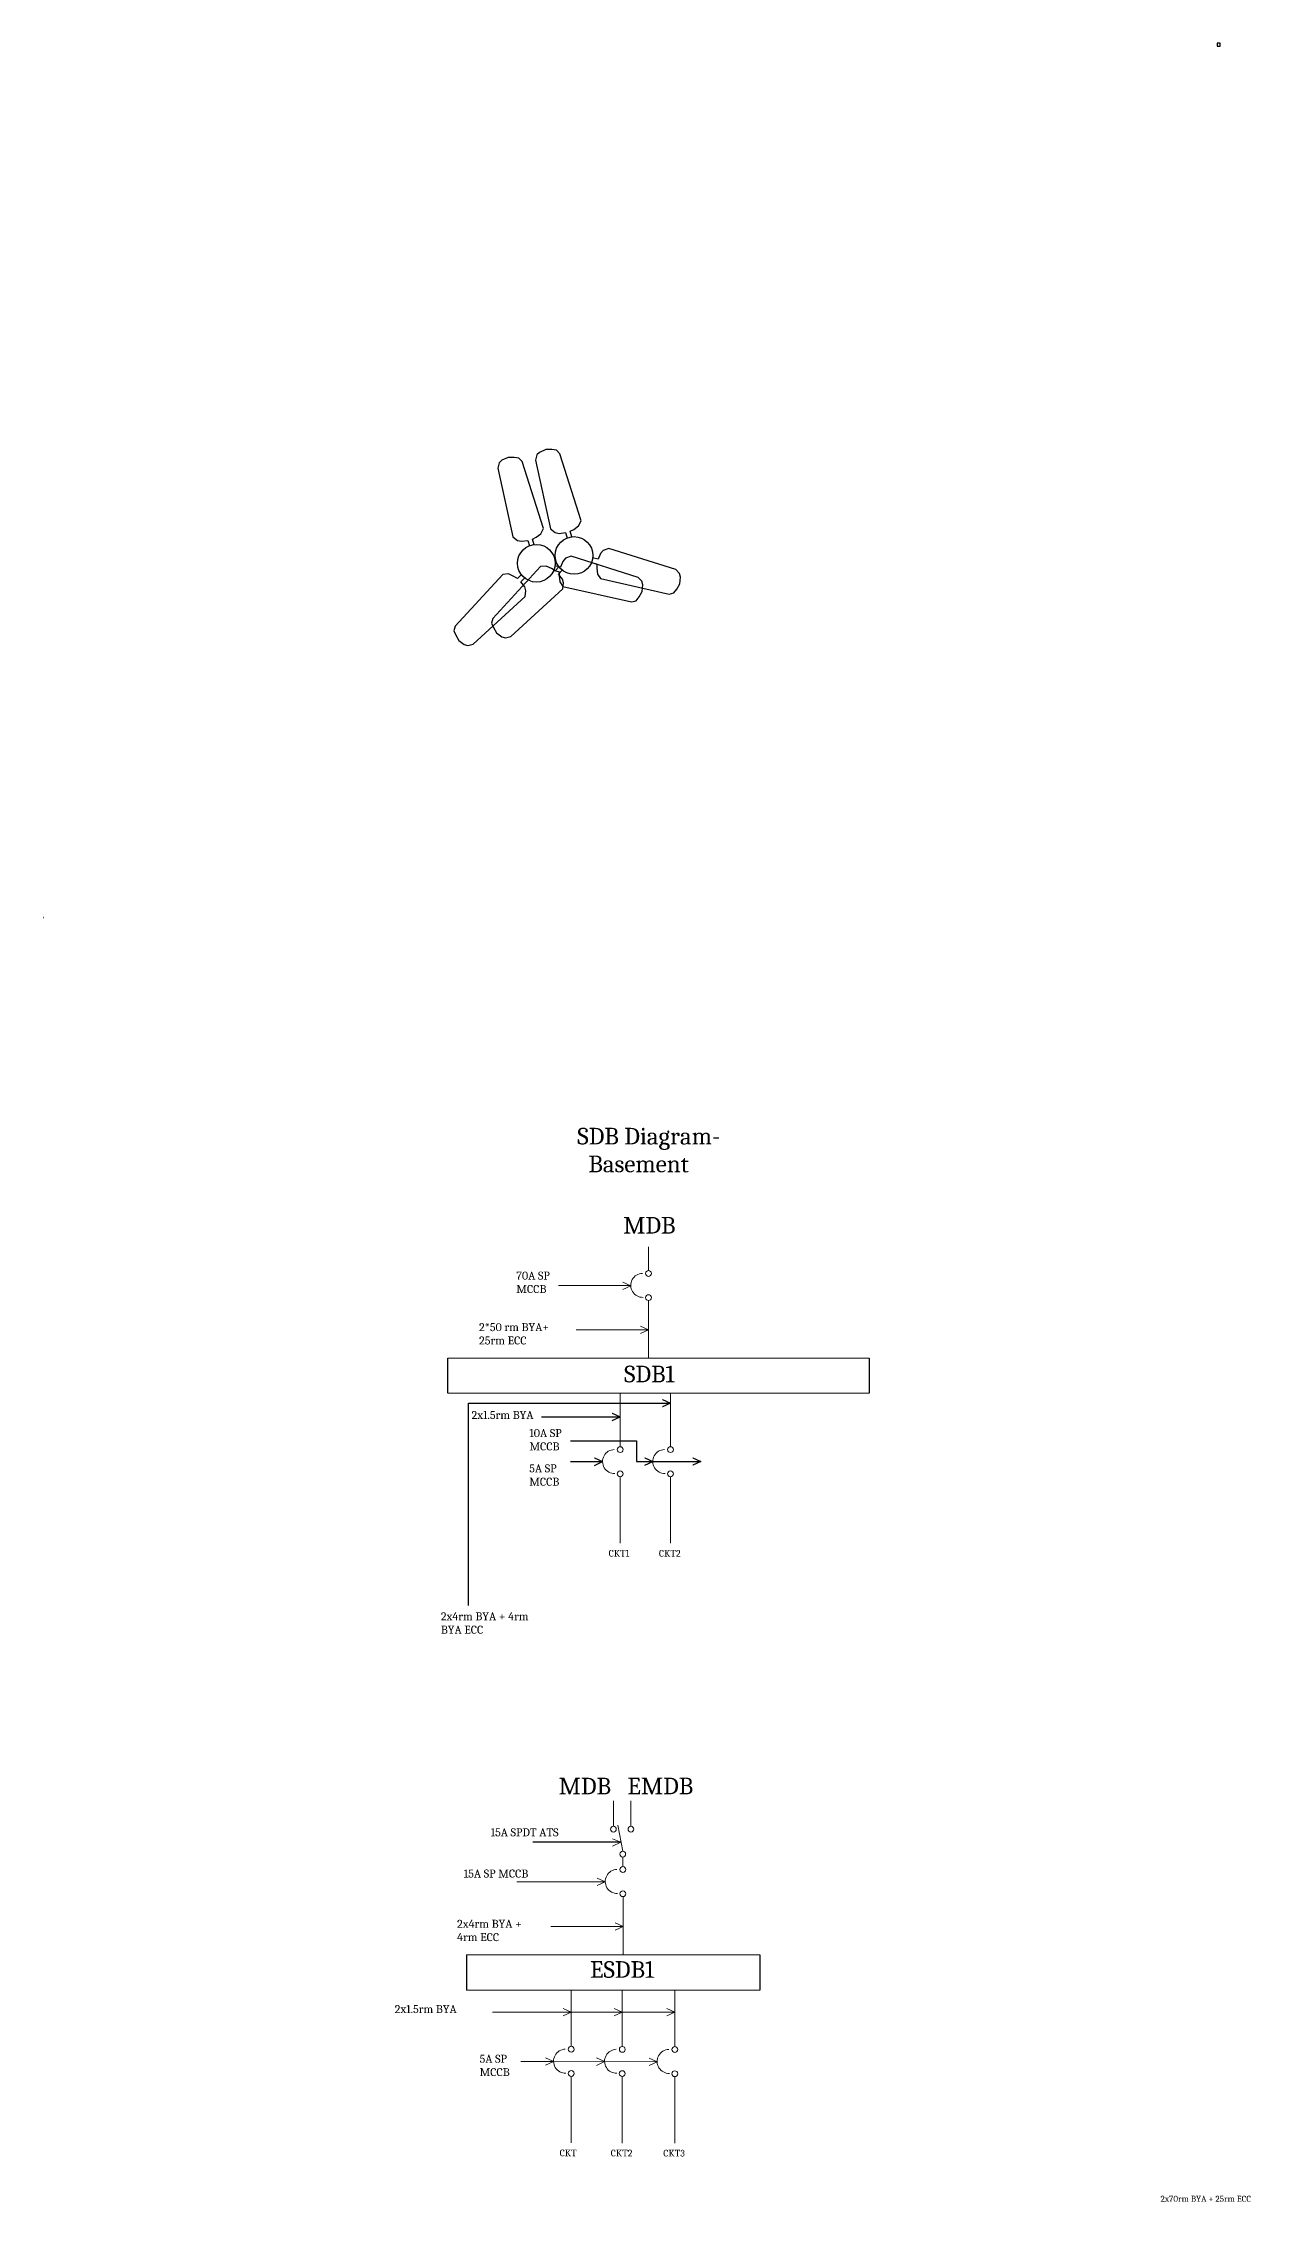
# Model space of a CAD drawing. Header units: inches. Extents: x -9560 to 22259, y -8480 to 5816.
# Drawn here: x 7640 to 14882, y -7133 to 5816 of the extents above; entities that cross this region are included whole.
import ezdxf

# ---------------------------------------------------------------- set-up
doc = ezdxf.new("R2010")
doc.units = ezdxf.units.IN
doc.header["$LTSCALE"] = 2
doc.linetypes.add('CENTERX2', pattern=[101.6, 63.5, -12.7, 12.7, -12.7])
doc.linetypes.add('DASHEDX2', pattern=[1.5, 1, -0.5])
doc.layers.add('001_Dark_1 50', color=7, linetype='Continuous', lineweight=0, true_color=0x5c5c5c)
doc.layers.add('003_Light_1 50', color=7, linetype='Continuous', true_color=0xc2c2c2)
doc.layers.add('Aesthetic', color=4, linetype='Continuous')
doc.layers.add('Text', color=1, linetype='Continuous')
for name, color, linetype, lineweight in [('SBD', 2, 'Continuous', 0), ('switchboard', 2, 'Continuous', 0), ('switchboard_text', 2, 'Continuous', 0)]:
    doc.layers.add(name, color=color, linetype=linetype, lineweight=lineweight)
doc.styles.get("Standard").update_dxf_attribs({"font": 'Cambria Math.ttf', "height": 10})

# ---------------------------------------------------------------- blocks, each defined once
blk = doc.blocks.new('6')
at = {"color": 18, "true_color": 0x000000}
for p, q in [((3268, -2243), (3260, -2275)), ((3260, -2275), (3351, -2687)), ((3285, -2228), (3268, -2243)), ((3322, -2211), (3285, -2228)), ((3359, -2211), (3322, -2211)), ((3387, -2215), (3359, -2211)), ((3407, -2236), (3387, -2215)), ((3533, -2638), (3407, -2236)), ((3351, -2687), (3378, -2709)), ((3378, -2709), (3403, -2714)), ((3403, -2714), (3440, -2709)), ((3440, -2709), (3450, -2742)), ((3468, -2701), (3489, -2690)), ((3477, -2735), (3468, -2701)), ((3489, -2690), (3518, -2669)), ((3518, -2669), (3533, -2638)), ((3649, -2835), (3635, -2869)), ((3666, -2816), (3649, -2835)), ((3699, -2804), (3666, -2816)), ((4101, -2931), (3699, -2804)), ((3291, -2913), (3005, -3223)), ((3325, -2910), (3291, -2913)), ((3357, -2925), (3325, -2910)), ((3378, -2938), (3357, -2925)), ((3403, -2913), (3378, -2938)), ((3399, -2958), (3423, -2933)), ((3422, -2988), (3399, -2958)), ((3594, -2888), (3628, -2897)), ((3635, -2869), (3601, -2861)), ((3628, -2897), (3627, -2922)), ((3627, -2922), (3631, -2958)), ((3631, -2958), (3650, -2985)), ((4124, -2954), (4101, -2931)), ((4129, -2976), (4124, -2954)), ((4125, -3016), (4129, -2976)), ((3113, -3331), (3424, -3046)), ((3429, -3011), (3422, -2988)), ((3424, -3046), (3429, -3011)), ((3650, -2985), (4061, -3078)), ((4061, -3078), (4089, -3071)), ((4089, -3071), (4107, -3048)), ((4107, -3048), (4125, -3016)), ((3005, -3223), (2997, -3251)), ((2997, -3251), (3008, -3278)), ((3008, -3278), (3026, -3309)), ((3026, -3309), (3059, -3333)), ((3059, -3333), (3081, -3340)), ((3081, -3340), (3113, -3331))]:
    blk.add_line(p, q, dxfattribs=at)
blk.add_circle((3491, -2846), 113, dxfattribs=at)

msp = doc.modelspace()

# ---------------------------------------------------------------- linework, layer by layer
for p, q in [((14698.5, 5816.3), (14680.5, 5816.3)), ((14680.5, 5816.3), (14680.5, 5798.3)), ((14698.5, 5816.3), (14680.5, 5816.3)), ((14680.5, 5816.3), (14680.5, 5798.3)), ((14680.5, 5798.3), (14698.5, 5798.3)), ((14680.5, 5798.3), (14698.5, 5798.3)), ((14698.5, 5798.3), (14698.5, 5816.3)), ((14698.5, 5798.3), (14698.5, 5816.3))]:
    msp.add_line(p, q)
at = {"layer": '001_Dark_1 50'}
for p, q in [((7641, 570.9), (7641.4, 570.9)), ((7641.7, 570.9), (7641.7, 570.9))]:
    msp.add_line(p, q, dxfattribs=at)
for points in [[(7640.3, 571.4), (7640.3, 571.4), (7640.5, 571.4)], [(7640.6, 570.9), (7642.2, 570.9), (7642.2, 571.5), (7640.5, 571.5), (7640.5, 571.4)], [(7641.8, 570.9), (7642.1, 570.9), (7642.1, 571.5), (7640.6, 571.5), (7640.6, 571.1)], [(7640.6, 571.1), (7640.6, 570.9), (7641, 570.9)], [(7642.1, 571.5), (7642.1, 571.8), (7640.7, 571.8), (7640.7, 571.5)], [(7642.1, 570.9), (7642.1, 570.6), (7640.7, 570.6), (7640.7, 570.9)], [(7641.4, 570.9), (7641.7, 570.9)], [(7642.2, 571), (7642.5, 571), (7642.5, 571.4), (7642.2, 571.4)]]:
    msp.add_lwpolyline(points, dxfattribs=at)
at = {"layer": '003_Light_1 50', "linetype": 'DASHEDX2'}
for p, q in [((7640.6, 571.3), (7640.2, 571.3)), ((7640.2, 570.8), (7640.3, 570.8)), ((7640.4, 570.8), (7640.6, 570.8))]:
    msp.add_line(p, q, dxfattribs=at)
at = {"layer": '003_Light_1 50'}
for p, q in [((7640.3, 571.4), (7640.5, 571.4)), ((7640.3, 571.4), (7640.5, 571.4)), ((7640.3, 571.4), (7640.5, 571.4)), ((7640.4, 571.1), (7640.4, 571.1)), ((7640.4, 571.1), (7640.4, 571.1)), ((7640.6, 571.1), (7640.8, 571.1)), ((7640.7, 571.8), (7640.7, 571.5)), ((7640.7, 571.8), (7640.7, 571.5)), ((7640.7, 571.8), (7640.7, 571.5)), ((7640.7, 571.8), (7640.7, 571.5)), ((7640.7, 571.8), (7640.7, 571.5)), ((7640.8, 571.2), (7640.7, 571.2)), ((7640.7, 571.2), (7640.8, 571.2)), ((7640.7, 570.9), (7640.7, 570.6)), ((7640.7, 570.9), (7640.7, 570.6)), ((7640.7, 570.9), (7640.7, 570.6)), ((7640.7, 570.9), (7640.7, 570.6)), ((7640.7, 570.9), (7640.7, 570.6)), ((7640.8, 571.8), (7640.8, 571.5)), ((7640.8, 571.8), (7640.8, 571.5)), ((7640.8, 571.8), (7640.8, 571.5)), ((7640.8, 571.8), (7640.8, 571.5)), ((7640.8, 571.8), (7640.8, 571.5)), ((7640.8, 571.8), (7640.8, 571.5)), ((7640.8, 570.9), (7640.8, 570.6)), ((7640.8, 570.9), (7640.8, 570.6)), ((7640.8, 570.9), (7640.8, 570.6)), ((7640.8, 570.9), (7640.8, 570.6)), ((7640.8, 570.9), (7640.8, 570.6)), ((7640.8, 570.9), (7640.8, 570.6)), ((7640.9, 571.8), (7640.9, 571.5)), ((7640.9, 571.8), (7640.9, 571.5)), ((7640.9, 571.8), (7640.9, 571.5)), ((7640.9, 571.8), (7640.9, 571.5)), ((7640.9, 571.8), (7640.9, 571.5)), ((7640.9, 571.8), (7640.9, 571.5)), ((7640.9, 571.8), (7640.9, 571.5)), ((7640.9, 570.9), (7640.9, 570.6)), ((7640.9, 570.9), (7640.9, 570.6)), ((7640.9, 570.9), (7640.9, 570.6)), ((7640.9, 570.9), (7640.9, 570.6)), ((7640.9, 570.9), (7640.9, 570.6)), ((7640.9, 570.9), (7640.9, 570.6)), ((7640.9, 570.9), (7640.9, 570.6)), ((7641, 571.8), (7641, 571.5)), ((7641, 571.8), (7641, 571.5)), ((7641, 571.8), (7641, 571.5)), ((7641, 571.8), (7641, 571.5)), ((7641, 571.8), (7641, 571.5)), ((7641, 571.8), (7641, 571.5)), ((7641, 571.8), (7641, 571.5)), ((7641, 570.9), (7641, 570.6)), ((7641, 570.9), (7641, 570.6)), ((7641, 570.9), (7641, 570.6)), ((7641, 570.9), (7641, 570.6)), ((7641, 570.9), (7641, 570.6)), ((7641, 570.9), (7641, 570.6)), ((7641, 570.9), (7641, 570.6)), ((7641.1, 571.8), (7641.1, 571.5)), ((7641.1, 571.8), (7641.1, 571.5)), ((7641.1, 571.8), (7641.1, 571.5)), ((7641.1, 571.8), (7641.1, 571.5)), ((7641.1, 571.8), (7641.1, 571.5)), ((7641.1, 571.8), (7641.1, 571.5)), ((7641.1, 570.9), (7641.1, 570.6)), ((7641.1, 570.9), (7641.1, 570.6)), ((7641.1, 570.9), (7641.1, 570.6)), ((7641.1, 570.9), (7641.1, 570.6)), ((7641.1, 570.9), (7641.1, 570.6)), ((7641.1, 570.9), (7641.1, 570.6)), ((7641.2, 571.8), (7641.2, 571.5)), ((7641.2, 571.8), (7641.2, 571.5)), ((7641.2, 571.8), (7641.2, 571.5)), ((7641.2, 571.8), (7641.2, 571.5)), ((7641.2, 571.8), (7641.2, 571.5)), ((7641.2, 571.8), (7641.2, 571.5)), ((7641.2, 571.8), (7641.2, 571.5)), ((7641.2, 570.9), (7641.2, 570.6)), ((7641.2, 570.9), (7641.2, 570.6)), ((7641.2, 570.9), (7641.2, 570.6)), ((7641.2, 570.9), (7641.2, 570.6)), ((7641.2, 570.9), (7641.2, 570.6)), ((7641.2, 570.9), (7641.2, 570.6)), ((7641.2, 570.9), (7641.2, 570.6)), ((7641.3, 571.8), (7641.3, 571.5)), ((7641.3, 571.8), (7641.3, 571.5)), ((7641.3, 571.8), (7641.3, 571.5)), ((7641.3, 571.8), (7641.3, 571.5)), ((7641.3, 571.8), (7641.3, 571.5)), ((7641.3, 571.8), (7641.3, 571.5)), ((7641.3, 571.8), (7641.3, 571.5)), ((7641.3, 570.9), (7641.3, 570.6)), ((7641.3, 570.9), (7641.3, 570.6)), ((7641.3, 570.9), (7641.3, 570.6)), ((7641.3, 570.9), (7641.3, 570.6)), ((7641.3, 570.9), (7641.3, 570.6)), ((7641.3, 570.9), (7641.3, 570.6)), ((7641.3, 570.9), (7641.3, 570.6)), ((7641.4, 571.8), (7641.4, 571.5)), ((7641.4, 571.8), (7641.4, 571.5)), ((7641.4, 571.8), (7641.4, 571.5)), ((7641.4, 571.8), (7641.4, 571.5)), ((7641.4, 571.8), (7641.4, 571.5)), ((7641.4, 571.8), (7641.4, 571.5)), ((7641.4, 570.9), (7641.4, 570.6)), ((7641.4, 570.9), (7641.4, 570.6)), ((7641.4, 570.9), (7641.4, 570.6)), ((7641.4, 570.9), (7641.4, 570.6)), ((7641.4, 570.9), (7641.4, 570.6)), ((7641.4, 570.9), (7641.4, 570.6)), ((7641.5, 571.8), (7641.5, 571.5)), ((7641.5, 571.8), (7641.5, 571.5)), ((7641.5, 571.8), (7641.5, 571.5)), ((7641.5, 571.8), (7641.5, 571.5)), ((7641.5, 571.8), (7641.5, 571.5)), ((7641.5, 571.8), (7641.5, 571.5)), ((7641.5, 571.8), (7641.5, 571.5)), ((7641.5, 570.9), (7641.5, 570.6)), ((7641.5, 570.9), (7641.5, 570.6)), ((7641.5, 570.9), (7641.5, 570.6)), ((7641.5, 570.9), (7641.5, 570.6)), ((7641.5, 570.9), (7641.5, 570.6)), ((7641.5, 570.9), (7641.5, 570.6)), ((7641.5, 570.9), (7641.5, 570.6)), ((7641.6, 571.8), (7641.6, 571.5)), ((7641.6, 571.8), (7641.6, 571.5)), ((7641.6, 571.8), (7641.6, 571.5)), ((7641.6, 571.8), (7641.6, 571.5)), ((7641.6, 571.8), (7641.6, 571.5)), ((7641.6, 571.8), (7641.6, 571.5)), ((7641.6, 571.8), (7641.6, 571.5)), ((7641.6, 570.9), (7641.6, 570.6)), ((7641.6, 570.9), (7641.6, 570.6)), ((7641.6, 570.9), (7641.6, 570.6)), ((7641.6, 570.9), (7641.6, 570.6)), ((7641.6, 570.9), (7641.6, 570.6)), ((7641.6, 570.9), (7641.6, 570.6)), ((7641.6, 570.9), (7641.6, 570.6)), ((7641.7, 571.8), (7641.7, 571.5)), ((7641.7, 571.8), (7641.7, 571.5)), ((7641.7, 571.8), (7641.7, 571.5)), ((7641.7, 571.8), (7641.7, 571.5)), ((7641.7, 571.8), (7641.7, 571.5)), ((7641.7, 571.8), (7641.7, 571.5)), ((7641.7, 570.9), (7641.7, 570.6)), ((7641.7, 570.9), (7641.7, 570.6)), ((7641.7, 570.9), (7641.7, 570.6)), ((7641.7, 570.9), (7641.7, 570.6)), ((7641.7, 570.9), (7641.7, 570.6)), ((7641.7, 570.9), (7641.7, 570.6)), ((7641.8, 571.8), (7641.8, 571.5)), ((7641.8, 571.8), (7641.8, 571.5)), ((7641.8, 571.8), (7641.8, 571.5)), ((7641.8, 571.8), (7641.8, 571.5)), ((7641.8, 571.8), (7641.8, 571.5)), ((7641.8, 571.8), (7641.8, 571.5)), ((7641.8, 571.8), (7641.8, 571.5)), ((7641.8, 570.9), (7641.8, 570.6)), ((7641.8, 570.9), (7641.8, 570.6)), ((7641.8, 570.9), (7641.8, 570.6)), ((7641.8, 570.9), (7641.8, 570.6)), ((7641.8, 570.9), (7641.8, 570.6)), ((7641.8, 570.9), (7641.8, 570.6)), ((7641.8, 570.9), (7641.8, 570.6)), ((7641.9, 571.8), (7641.9, 571.5)), ((7641.9, 571.8), (7641.9, 571.5)), ((7641.9, 571.8), (7641.9, 571.5)), ((7641.9, 571.8), (7641.9, 571.5)), ((7641.9, 571.8), (7641.9, 571.5)), ((7641.9, 571.8), (7641.9, 571.5)), ((7642, 571.1), (7641.9, 571.1)), ((7641.9, 571.1), (7642, 571.1)), ((7641.9, 570.9), (7641.9, 570.6)), ((7641.9, 570.9), (7641.9, 570.6)), ((7641.9, 570.9), (7641.9, 570.6)), ((7641.9, 570.9), (7641.9, 570.6)), ((7641.9, 570.9), (7641.9, 570.6)), ((7641.9, 570.9), (7641.9, 570.6)), ((7642, 571.8), (7642, 571.5)), ((7642, 571.8), (7642, 571.5)), ((7642, 571.8), (7642, 571.5)), ((7642, 571.8), (7642, 571.5)), ((7642, 571.8), (7642, 571.5)), ((7642, 571.8), (7642, 571.5)), ((7642, 571.8), (7642, 571.5)), ((7642, 571.2), (7642, 571.2)), ((7642, 570.9), (7642, 570.6)), ((7642, 570.9), (7642, 570.6)), ((7642, 570.9), (7642, 570.6)), ((7642, 570.9), (7642, 570.6)), ((7642, 570.9), (7642, 570.6)), ((7642, 570.9), (7642, 570.6)), ((7642, 570.9), (7642, 570.6)), ((7642.1, 571.8), (7642.1, 571.5)), ((7642.1, 570.9), (7642.1, 570.6)), ((7642.2, 571.4), (7642.5, 571.4)), ((7642.2, 571.4), (7642.5, 571.4)), ((7642.2, 571.4), (7642.5, 571.4)), ((7642.2, 571.4), (7642.5, 571.4)), ((7642.2, 571.4), (7642.5, 571.4)), ((7642.2, 571.3), (7642.5, 571.3)), ((7642.2, 571.3), (7642.5, 571.3)), ((7642.2, 571.3), (7642.5, 571.3)), ((7642.2, 571.3), (7642.5, 571.3)), ((7642.2, 571.2), (7642.5, 571.2)), ((7642.2, 571.3), (7642.5, 571.3)), ((7642.2, 571.3), (7642.5, 571.3)), ((7642.2, 571.3), (7642.5, 571.3)), ((7642.2, 571.2), (7642.5, 571.2)), ((7642.2, 571.2), (7642.5, 571.2)), ((7642.2, 571.2), (7642.5, 571.2)), ((7642.2, 571.2), (7642.5, 571.2)), ((7642.2, 571.2), (7642.5, 571.2)), ((7642.2, 571.2), (7642.5, 571.2)), ((7642.2, 571.1), (7642.5, 571.1)), ((7642.2, 571.1), (7642.5, 571.1)), ((7642.2, 571.1), (7642.5, 571.1)), ((7642.2, 571.1), (7642.5, 571.1)), ((7642.2, 571.1), (7642.5, 571.1)), ((7642.2, 571.1), (7642.5, 571.1)), ((7642.2, 571.1), (7642.5, 571.1)), ((7642.2, 571), (7642.5, 571)), ((7642.2, 571), (7642.5, 571)), ((7642.2, 571), (7642.5, 571)), ((7642.2, 571), (7642.5, 571))]:
    msp.add_line(p, q, dxfattribs=at)
at = {"layer": '003_Light_1 50', "linetype": 'CENTERX2'}
for p, q in [((7640.3, 570.9), (7640.3, 570.9)), ((7640.3, 570.9), (7640.3, 570.8)), ((7640.3, 570.8), (7640.3, 570.8)), ((7640.3, 570.8), (7640.3, 570.8)), ((7640.3, 570.8), (7640.4, 570.8)), ((7640.3, 570.7), (7640.4, 570.7)), ((7640.4, 570.9), (7640.4, 570.8)), ((7640.4, 570.9), (7640.4, 570.9)), ((7640.4, 570.9), (7640.4, 570.8)), ((7640.4, 570.8), (7640.4, 570.8)), ((7640.4, 570.8), (7640.4, 570.8)), ((7640.4, 570.7), (7640.4, 570.6)), ((7640.6, 571.5), (7640.6, 571.4)), ((7640.6, 571.4), (7640.6, 571.4)), ((7640.7, 571.3), (7640.7, 571.3)), ((7640.7, 571.3), (7640.7, 571.3)), ((7640.7, 571.3), (7640.7, 571.2)), ((7640.7, 571.3), (7640.7, 571.3)), ((7640.7, 571.3), (7640.7, 571.3)), ((7640.7, 571.2), (7640.7, 571.2)), ((7640.7, 571.1), (7640.7, 571.1)), ((7640.7, 571.1), (7640.7, 571.1)), ((7640.7, 571), (7640.7, 571)), ((7640.8, 571.5), (7640.8, 571.4)), ((7640.8, 571.4), (7640.8, 571.4)), ((7640.8, 571.4), (7640.8, 571.4)), ((7640.8, 571.4), (7640.8, 571.3)), ((7640.8, 571.3), (7640.8, 571.3)), ((7640.8, 571.3), (7640.8, 571.3)), ((7640.8, 571.3), (7640.8, 571.2)), ((7640.8, 571.3), (7640.8, 571.3)), ((7640.8, 571.3), (7640.8, 571.3)), ((7640.8, 571.2), (7640.8, 571.2)), ((7640.8, 571.2), (7640.8, 571.2)), ((7640.8, 571.2), (7640.8, 571.2)), ((7640.8, 571.1), (7640.8, 571.1)), ((7640.8, 571.1), (7640.8, 571.1)), ((7640.8, 570.9), (7640.8, 571)), ((7640.8, 571), (7640.8, 571)), ((7640.8, 571), (7640.8, 571)), ((7641, 571.5), (7641, 571.4)), ((7641, 571.4), (7641, 571.4)), ((7641, 571), (7641, 571)), ((7641, 570.9), (7641, 571)), ((7641.2, 571.5), (7641.2, 571.4)), ((7641.2, 571.4), (7641.3, 571.4)), ((7641.2, 570.9), (7641.2, 571)), ((7641.2, 571), (7641.3, 571)), ((7641.5, 571.5), (7641.5, 571.4)), ((7641.5, 571.4), (7641.5, 571.4)), ((7641.5, 571), (7641.5, 571)), ((7641.5, 570.9), (7641.5, 571)), ((7641.7, 571.5), (7641.7, 571.4)), ((7641.7, 571.4), (7641.7, 571.4)), ((7641.7, 571), (7641.7, 571)), ((7641.7, 570.9), (7641.7, 571)), ((7641.9, 571.5), (7641.9, 571.4)), ((7641.9, 571.4), (7641.9, 571.4)), ((7641.9, 571.2), (7641.9, 571.2)), ((7641.9, 571.2), (7641.9, 571.2)), ((7641.9, 570.9), (7641.9, 571)), ((7641.9, 571), (7641.9, 571)), ((7642, 571.2), (7642, 571.2)), ((7642, 571.2), (7642, 571.2)), ((7642.1, 571.5), (7642.1, 571.4)), ((7642.1, 571.4), (7642.1, 571.4)), ((7642.1, 571.2), (7642.1, 571.1)), ((7642.1, 571.1), (7642.1, 571.1)), ((7642.1, 571), (7642.1, 571)), ((7642.1, 570.9), (7642.1, 571))]:
    msp.add_line(p, q, dxfattribs=at)
at = {"layer": '003_Light_1 50'}
for points in [[(7640.4, 570.8), (7640.6, 570.8), (7640.6, 571.4), (7640.2, 571.4), (7640.2, 570.8), (7640.3, 570.8)], [(7640.3, 570.8), (7640.3, 570.8), (7640.3, 570.9), (7640.4, 570.9), (7640.4, 570.8), (7640.4, 570.8)], [(7640.3, 570.8), (7640.3, 570.8), (7640.3, 570.9), (7640.4, 570.9), (7640.4, 570.8), (7640.4, 570.8)], [(7640.4, 570.8), (7640.4, 570.7), (7640.3, 570.7), (7640.3, 570.8)], [(7640.7, 571.1), (7640.7, 571.1), (7640.8, 571.1), (7640.8, 571), (7640.7, 571), (7640.7, 571.1)], [(7641.1, 571.3), (7641, 571.3), (7641, 571.2), (7641.1, 571.2)], [(7641, 571.2), (7641, 571.3), (7641.1, 571.3)], [(7641.1, 571.3), (7641, 571.3), (7641, 571.3)], [(7641.1, 571), (7641.1, 571), (7641, 571), (7641, 570.9), (7641, 570.9), (7641, 571), (7641, 571), (7641, 571)], [(7641.1, 571.2), (7641.1, 571.2), (7641.1, 571.3), (7641.1, 571.3)], [(7641.1, 571.3), (7641.1, 571.3), (7641.1, 571.3), (7641.1, 571.3)], [(7641.3, 571.3), (7641.2, 571.3), (7641.2, 571.2), (7641.3, 571.2)], [(7641.3, 571.2), (7641.3, 571.2), (7641.3, 571.3), (7641.3, 571.3)], [(7641.3, 571.2), (7641.3, 571.3), (7641.3, 571.3)], [(7641.3, 571.3), (7641.3, 571.3), (7641.3, 571.3), (7641.3, 571.3)], [(7641.3, 571.3), (7641.3, 571.3), (7641.3, 571.3)], [(7641.4, 571), (7641.4, 571), (7641.4, 571), (7641.4, 570.9), (7641.4, 570.9), (7641.4, 571), (7641.4, 571), (7641.4, 571)], [(7641.5, 571.3), (7641.5, 571.3), (7641.5, 571.2), (7641.5, 571.2)], [(7641.5, 571.2), (7641.5, 571.3), (7641.5, 571.3)], [(7641.5, 571.3), (7641.5, 571.3), (7641.5, 571.3)], [(7641.6, 571.2), (7641.6, 571.2), (7641.6, 571.3), (7641.6, 571.3)], [(7641.6, 571.3), (7641.6, 571.3), (7641.6, 571.3), (7641.6, 571.3)], [(7641.8, 571.3), (7641.7, 571.3), (7641.7, 571.2), (7641.8, 571.2)], [(7641.7, 571), (7641.7, 571), (7641.7, 571), (7641.7, 570.9), (7641.8, 570.9), (7641.8, 571), (7641.8, 571), (7641.8, 571)], [(7641.8, 571.2), (7641.8, 571.2), (7641.8, 571.3), (7641.8, 571.3)], [(7641.8, 571.2), (7641.8, 571.3), (7641.8, 571.3)], [(7641.8, 571.3), (7641.8, 571.3), (7641.8, 571.3), (7641.8, 571.3)], [(7641.8, 571.3), (7641.8, 571.3), (7641.8, 571.3)]]:
    msp.add_lwpolyline(points, dxfattribs=at)
for points in [[(7640.3, 570.9), (7640.3, 570.9), (7640.3, 570.9), (7640.3, 570.9), (7640.3, 570.9), (7640.3, 570.9)], [(7640.3, 570.8), (7640.3, 570.8), (7640.3, 570.8), (7640.3, 570.8), (7640.3, 570.8), (7640.3, 570.8)], [(7640.4, 570.9), (7640.4, 570.9), (7640.4, 570.9), (7640.4, 570.9), (7640.4, 570.9), (7640.4, 570.9)], [(7640.4, 570.8), (7640.4, 570.8), (7640.4, 570.8), (7640.4, 570.8), (7640.4, 570.8), (7640.4, 570.8)], [(7640.6, 571.4), (7640.6, 571.4), (7640.6, 571.4), (7640.6, 571.4), (7640.6, 571.4), (7640.6, 571.4)], [(7640.7, 571.3), (7640.7, 571.3), (7640.7, 571.3), (7640.7, 571.3), (7640.7, 571.3), (7640.7, 571.3)], [(7640.7, 571.3), (7640.7, 571.3), (7640.7, 571.3), (7640.7, 571.3), (7640.7, 571.3), (7640.7, 571.3)], [(7640.7, 571.2), (7640.7, 571.2), (7640.7, 571.2), (7640.7, 571.2), (7640.7, 571.2), (7640.7, 571.2)], [(7640.7, 571.1), (7640.7, 571.1), (7640.7, 571.1), (7640.7, 571.1), (7640.7, 571.1), (7640.7, 571.1)], [(7640.7, 571), (7640.7, 571), (7640.7, 571), (7640.7, 571), (7640.7, 571), (7640.7, 571)], [(7640.8, 571.4), (7640.8, 571.4), (7640.8, 571.4), (7640.8, 571.4), (7640.8, 571.4), (7640.8, 571.4)], [(7640.8, 571.3), (7640.8, 571.4), (7640.8, 571.4), (7640.8, 571.4), (7640.8, 571.4), (7640.8, 571.4)], [(7640.8, 571.3), (7640.8, 571.3), (7640.8, 571.3), (7640.8, 571.3), (7640.8, 571.3), (7640.8, 571.3)], [(7640.8, 571.3), (7640.8, 571.3), (7640.8, 571.3), (7640.8, 571.3), (7640.8, 571.3), (7640.8, 571.3)], [(7640.8, 571.2), (7640.8, 571.2), (7640.8, 571.2), (7640.8, 571.2), (7640.8, 571.2), (7640.8, 571.2)], [(7640.8, 571.2), (7640.8, 571.2), (7640.8, 571.2), (7640.8, 571.2), (7640.8, 571.2), (7640.8, 571.2)], [(7640.8, 571.1), (7640.8, 571.1), (7640.8, 571.1), (7640.8, 571.1), (7640.8, 571.1), (7640.8, 571.1)], [(7640.8, 571), (7640.8, 571), (7640.8, 571), (7640.8, 571), (7640.8, 571), (7640.8, 571)], [(7640.8, 571), (7640.8, 571), (7640.8, 571), (7640.8, 571), (7640.8, 571), (7640.8, 571)], [(7641, 571.4), (7641, 571.4), (7641, 571.4), (7641, 571.4), (7641, 571.4), (7641, 571.4)], [(7641, 571), (7641, 571), (7641, 571), (7641, 571), (7641, 571), (7641, 571)], [(7641.1, 571.3), (7641.1, 571.2), (7641.1, 571.2), (7641.1, 571.3)], [(7641.2, 571.4), (7641.3, 571.4), (7641.3, 571.4), (7641.2, 571.5), (7641.2, 571.4), (7641.2, 571.4)], [(7641.2, 571), (7641.3, 571), (7641.3, 571), (7641.2, 571), (7641.2, 571), (7641.2, 571)], [(7641.3, 571.3), (7641.3, 571.2), (7641.3, 571.2), (7641.3, 571.3)], [(7641.5, 571.4), (7641.5, 571.4), (7641.5, 571.4), (7641.5, 571.5), (7641.5, 571.4), (7641.5, 571.4)], [(7641.6, 571.3), (7641.6, 571.2), (7641.5, 571.2), (7641.5, 571.3)], [(7641.5, 571), (7641.5, 571), (7641.5, 571), (7641.5, 571), (7641.5, 571), (7641.5, 571)], [(7641.7, 571.4), (7641.7, 571.4), (7641.7, 571.4), (7641.7, 571.5), (7641.7, 571.4), (7641.7, 571.4)], [(7641.7, 571), (7641.7, 571), (7641.7, 571), (7641.7, 571), (7641.7, 571), (7641.7, 571)], [(7641.8, 571.3), (7641.8, 571.2), (7641.8, 571.2), (7641.8, 571.3)], [(7641.9, 571.4), (7641.9, 571.4), (7641.9, 571.4), (7641.9, 571.5), (7641.9, 571.4), (7641.9, 571.4)], [(7641.9, 571.2), (7641.9, 571.2), (7641.9, 571.2), (7641.9, 571.2), (7641.9, 571.2), (7641.9, 571.2)], [(7641.9, 571), (7641.9, 571), (7641.9, 571), (7641.9, 571), (7641.9, 571), (7641.9, 571)], [(7642, 571.2), (7642, 571.2), (7642, 571.2), (7642, 571.2), (7642, 571.2), (7642, 571.2)], [(7642.1, 571.4), (7642.1, 571.4), (7642.1, 571.4), (7642.1, 571.5), (7642.1, 571.4), (7642.1, 571.4)], [(7642.1, 571.1), (7642.1, 571.1), (7642.1, 571.2), (7642.1, 571.2), (7642.1, 571.2), (7642.1, 571.1)], [(7642.1, 571), (7642.1, 571), (7642.1, 571), (7642.1, 571), (7642.1, 571), (7642.1, 571)]]:
    msp.add_lwpolyline(points, close=True, dxfattribs=at)
for points in [[(7640.8, 571.1, -0.4388882), (7640.8, 571.1), (7640.6, 571.1)], [(7642, 571.2, -0.3997581), (7641.9, 571.2), (7641.9, 571.2)]]:
    msp.add_lwpolyline(points, format="xyb", dxfattribs=at)
for points in [[(7640.8, 571.2), (7640.7, 571.2, -0.6869477), (7640.7, 571.2), (7640.8, 571.2, -0.6869477)], [(7642, 571.1, 0.6869477), (7642, 571.1), (7641.9, 571.1, 0.6869477), (7641.9, 571.1)]]:
    msp.add_lwpolyline(points, format="xyb", close=True, dxfattribs=at)
for centre, radius in [((7640.4, 571.1), 0.0364), ((7640.4, 571.1), 0.0247), ((7640.3, 570.9), 0.00786), ((7640.3, 570.9), 0.00519), ((7640.4, 570.8), 0.00918), ((7640.3, 570.8), 0.00786), ((7640.3, 570.8), 0.00519), ((7640.4, 570.9), 0.00519), ((7640.4, 570.9), 0.00786), ((7640.4, 570.8), 0.00786), ((7640.4, 570.8), 0.00519), ((7640.6, 571.4), 0.0083), ((7640.6, 571.4), 0.0126), ((7640.8, 571.3), 0.0929), ((7640.7, 571.3), 0.00519), ((7640.7, 571.3), 0.00786), ((7640.8, 571.3), 0.0385), ((7640.7, 571.3), 0.00519), ((7640.7, 571.3), 0.00786), ((7640.7, 571.2), 0.00786), ((7640.7, 571.2), 0.00519), ((7640.7, 571.1), 0.00519), ((7640.7, 571.1), 0.00786), ((7640.7, 571), 0.00786), ((7640.7, 571), 0.00519), ((7640.8, 571.4), 0.0083), ((7640.8, 571.4), 0.0126), ((7640.8, 571.4), 0.00786), ((7640.8, 571.4), 0.00519), ((7640.8, 571.3), 0.00519), ((7640.8, 571.3), 0.00786), ((7640.8, 571.3), 0.00519), ((7640.8, 571.3), 0.00786), ((7640.8, 571.2), 0.00786), ((7640.8, 571.2), 0.00519), ((7640.8, 571.2), 0.00786), ((7640.8, 571.2), 0.00519), ((7640.8, 571.1), 0.00786), ((7640.8, 571.1), 0.00519), ((7640.8, 571), 0.00519), ((7640.8, 571), 0.00786), ((7640.8, 571), 0.0126), ((7640.8, 571), 0.0083), ((7641, 571.4), 0.0126), ((7641, 571.4), 0.0083), ((7641, 571.3), 0.0625), ((7641, 571.3), 0.0156), ((7641, 571.1), 0.0234), ((7641, 571.1), 0.00781), ((7641, 571.1), 0.0781), ((7641, 571), 0.0083), ((7641, 571), 0.0126), ((7641.2, 571.4), 0.0126), ((7641.2, 571.4), 0.0083), ((7641.3, 571.3), 0.0625), ((7641.3, 571.3), 0.0156), ((7641.2, 571), 0.0083), ((7641.2, 571), 0.0126), ((7641.4, 571.1), 0.0781), ((7641.4, 571.1), 0.0234), ((7641.4, 571.1), 0.00781), ((7641.5, 571.4), 0.0126), ((7641.5, 571.4), 0.0083), ((7641.5, 571.3), 0.0625), ((7641.5, 571.3), 0.0156), ((7641.5, 571), 0.0126), ((7641.5, 571), 0.0083), ((7641.7, 571.4), 0.0126), ((7641.7, 571.4), 0.0083), ((7641.8, 571.3), 0.0625), ((7641.8, 571.1), 0.00781), ((7641.8, 571.1), 0.0234), ((7641.8, 571.1), 0.0781), ((7641.7, 571), 0.0083), ((7641.7, 571), 0.0126), ((7641.8, 571.3), 0.0156), ((7641.9, 571.4), 0.0126), ((7641.9, 571.4), 0.0083), ((7642, 571.2), 0.0711), ((7642, 571.2), 0.0665), ((7642, 571.2), 0.0226), ((7641.9, 571.2), 0.00786), ((7641.9, 571.2), 0.00519), ((7641.9, 571), 0.0126), ((7641.9, 571), 0.0083), ((7642, 571.2), 0.0179), ((7642, 571.2), 0.00786), ((7642, 571.2), 0.00519), ((7642.1, 571.4), 0.0126), ((7642.1, 571.4), 0.0083), ((7642.1, 571.2), 0.0083), ((7642.1, 571.2), 0.0126), ((7642.1, 571), 0.0083), ((7642.1, 571), 0.0126)]:
    msp.add_circle(centre, radius, dxfattribs=at)
for centre, radius, start, end in [((7640.4, 570.7), 0.0199, 117.8642, 62.18862), ((7640.4, 570.7), 0.0512, 100.4908, 79.52771), ((7640.7, 571.2), 0.00453, 111.02594, 248.97406), ((7640.7, 571.1), 0.0164, 210.1125, 139.63549), ((7640.7, 571.1), 0.0242, 199.85161, 153.99985), ((7640.8, 571.2), 0.00453, 291.02594, 68.97406), ((7641.9, 571.1), 0.00453, 111.02594, 248.97406), ((7642, 571.1), 0.00453, 291.02594, 68.97406)]:
    msp.add_arc(centre, radius, start, end, dxfattribs=at)
at = {"layer": 'SBD'}
for p, q in [((11270.3, -1546), (11270.3, -1403.3)), ((11270.1, -1726.2), (11270.1, -2071.9)), ((11100.7, -2602.9), (11100.7, -2282.7)), ((11402.1, -2602.9), (11402.1, -2282.7)), ((11100.5, -2783.1), (11100.5, -3182.3)), ((11401.9, -2783.1), (11401.9, -3182.3))]:
    msp.add_line(p, q, dxfattribs=at)
at = {"layer": 'SBD', "color": 7}
for p, q in [((11164.3, -1636.8), (10731, -1636.8)), ((11164.3, -1637.1), (11116.5, -1615.4)), ((11164.3, -1637.1), (11116.5, -1660.3)), ((11269.5, -1901.1), (10836.2, -1901.1)), ((11269.5, -1901.4), (11221.7, -1879.8)), ((11269.5, -1901.4), (11221.7, -1924.6)), ((11402.8, -2341.6), (11354.9, -2320)), ((10190.6, -2341), (10190.6, -3556.2)), ((11099.6, -2423.2), (10628, -2423.2)), ((11099.6, -2423.2), (11051.7, -2401.6)), ((11099.6, -2423.2), (11051.7, -2446.5)), ((11402.8, -2341.6), (11354.9, -2364.8)), ((11197.6, -2567.9), (10803.1, -2567.9)), ((11197.6, -2690.9), (11197.6, -2567.9)), ((10994.7, -2692), (10803.2, -2692)), ((10995.1, -2692.1), (10947.2, -2670.5)), ((10995.1, -2692.1), (10947.2, -2715.3)), ((11295.9, -2690.9), (11248.1, -2669.3)), ((11295.9, -2690.9), (11248.1, -2714.1)), ((11583.1, -2690.9), (11535.2, -2669.3)), ((11583.1, -2690.9), (11535.2, -2714.2))]:
    msp.add_line(p, q, dxfattribs=at)
at = {"layer": 'SBD', "lineweight": 25, "ltscale": 10}
for p, q in [((10066.8, -2282.7), (10066.8, -2071.9)), ((12592.8, -2071.9), (12592.8, -2282.7)), ((11354.9, -2320), (11402.7, -2341.6)), ((10190.6, -3556.2), (10190.6, -2341)), ((10190.6, -2341), (11402.8, -2341.6)), ((10628, -2423.2), (11099.6, -2423.2)), ((11051.7, -2401.6), (11099.6, -2423.2)), ((11051.7, -2446.5), (11099.6, -2423.2)), ((11051.7, -2446.5), (11051.7, -2446.5)), ((11402.7, -2341.6), (11354.9, -2364.8)), ((10803.1, -2567.9), (11197.6, -2567.9)), ((11197.6, -2567.9), (11197.6, -2690.9)), ((10803.2, -2692), (10994.7, -2692)), ((10947.2, -2670.5), (10995.1, -2692.1)), ((10947.2, -2715.3), (10995.1, -2692.1)), ((11197.6, -2690.9), (11583.1, -2690.9)), ((11248.1, -2669.3), (11295.9, -2690.9)), ((11248.1, -2714.1), (11295.9, -2690.9)), ((11535.2, -2669.3), (11583.1, -2690.9)), ((11583.1, -2690.9), (11535.2, -2714.2)), ((10179.3, -5651.1), (10179.3, -5863.5)), ((11937.9, -5651.1), (11937.9, -5863.5))]:
    msp.add_line(p, q, dxfattribs=at)
at = {"layer": 'SBD'}
for points in [[(10066.8, -2071.9), (12592.8, -2071.9)], [(12592.8, -2282.7), (10066.8, -2282.7)]]:
    msp.add_lwpolyline(points, dxfattribs=at)
for centre in [(11270.3, -1563.5), (11270.1, -1708.7), (11100.7, -2620.4), (11402.1, -2620.4), (11100.5, -2765.6), (11401.9, -2765.6)]:
    msp.add_circle(centre, 17.5, dxfattribs=at)
for centre in [(11236.2, -1635.1), (11066.6, -2692), (11368, -2692)]:
    msp.add_arc(centre, 72, 91.3607, 271.3607, dxfattribs=at)
at = {"layer": 'switchboard'}
for p, q in [((11059.8, -4879.8), (11059.8, -4728.2)), ((11164.9, -4879.8), (11164.9, -4728.2)), ((11115.8, -5029.3), (11086.3, -4873.5)), ((11116.8, -5121.9), (11116.8, -5065.9)), ((11118.4, -5305.4), (11118.4, -5651.1)), ((10806.9, -6200), (10806.9, -5863.5)), ((11113, -6200.8), (11113, -5863.5)), ((11428.1, -6201.5), (11428.1, -5863.5)), ((10806.7, -6380.1), (10806.7, -6779.3)), ((11112.8, -6380.9), (11112.8, -6780.2)), ((11427.9, -6381.6), (11427.9, -6780.8))]:
    msp.add_line(p, q, dxfattribs=at)
at = {"layer": 'switchboard', "color": 7}
for p, q in [((11103.8, -4975.9), (11054.2, -4999.5)), ((11103.8, -4975.9), (11054.5, -4954.6)), ((11006.1, -5212.8), (10479.8, -5213.1)), ((11010.5, -5212.3), (10962.7, -5190.7)), ((11010.5, -5212.3), (10962.7, -5235.5)), ((11117.8, -5480.3), (10684.5, -5480.3)), ((11117.8, -5480.6), (11069.9, -5459)), ((11117.8, -5480.6), (11069.9, -5503.8)), ((10806.9, -5994.2), (10335.3, -5994.2)), ((10806.9, -5994.2), (10759, -5972.6)), ((10806.9, -5994.2), (10759, -6017.4)), ((10806.9, -5994.2), (11428.1, -5994.2)), ((11113, -5994.2), (11065.1, -5972.6)), ((11113, -5994.2), (11065.1, -6017.4)), ((11428.1, -5994.2), (11380.3, -5972.6)), ((11428.1, -5994.2), (11380.3, -6017.4)), ((10696.9, -6291.5), (10505.4, -6291.5)), ((10700.6, -6290.4), (10652.8, -6268.8)), ((10700.6, -6290.4), (10652.8, -6313.6)), ((10700.9, -6290.8), (11322.1, -6292.3)), ((11006.7, -6291.2), (10958.9, -6269.6)), ((11006.7, -6291.2), (10958.9, -6314.4)), ((11322.2, -6292.3), (11274.3, -6270.7)), ((11322.2, -6292.3), (11274.3, -6315.5))]:
    msp.add_line(p, q, dxfattribs=at)
at = {"layer": 'switchboard'}
for points in [[(10179.3, -5651.1), (11937.9, -5651.1)], [(11937.9, -5863.5), (10179.3, -5863.5)]]:
    msp.add_lwpolyline(points, dxfattribs=at)
for centre in [(11059.8, -4897.3), (11164.9, -4897.3), (11115.8, -5046.7), (11116.8, -5139.4), (11116.6, -5284.6), (10806.9, -6217.4), (11113, -6218.3), (11428.1, -6219), (10806.7, -6362.6), (11112.8, -6363.5), (11427.9, -6364.2)]:
    msp.add_circle(centre, 17.5, dxfattribs=at)
for centre in [(11082.7, -5211), (10772.8, -6289), (11078.9, -6289.9), (11394, -6290.6)]:
    msp.add_arc(centre, 72, 91.3607, 271.3607, dxfattribs=at)
at = {"layer": 'Text', "color": 7}
msp.add_line((11103.8, -4975.9), (10577.5, -4976.2), dxfattribs=at)

# ---------------------------------------------------------------- block references
at = {"layer": 'Aesthetic'}
for p in [(7332.5, 5589.1), (7106.6, 5542.6)]:
    msp.add_blockref('6', p, dxfattribs=at)

# ---------------------------------------------------------------- texts
at = {"layer": 'SBD', "attachment_point": 1}
for s, insert, char_height, width in [('MDB', (11118.3, -1224.6), 100, 160.225), ('{\\C7;2*50 rm BYA+  25rm ECC}', (10254.3, -1861.6), 48, 531.648), ('SDB1', (11123.8, -2117), 100, 160.225), ('{\\C7;2x1.5rm BYA }', (10209.2, -2388.7), 48, 646.17), ('{\\C7;10A SP\\PMCCB}', (10556.2, -2497.1), 48, 432.201), ('{\\C7;5A SP\\PMCCB}', (10555, -2708.8), 48, 432.201), ('CKT1', (11031.1, -3222.2), 40, 160.225), ('CKT2', (11332.5, -3222.2), 40, 160.225), ('{\\C7;2x4rm BYA + 4rm BYA ECC}', (10025, -3596.5), 48, 646.17)]:
    msp.add_mtext(s, dxfattribs=dict(at, insert=insert, char_height=char_height, width=width))
at = {"layer": 'switchboard_text', "attachment_point": 1}
for s, insert, char_height, width in [('SDB Diagram-\\P  Basement', (10843.5, -690), 100, 878.258), ('MDB', (10731.6, -4588.7), 100, 160.225), ('EMDB', (11143.7, -4588.1), 100, 160.225), ('{\\C7;15A SPDT ATS}', (10324, -4892.1), 48, 432.201), ('{\\C7;15A SP MCCB}', (10162.9, -5139.5), 48, 432.201), ('{\\C7;2x4rm BYA + 4rm ECC}', (10122.5, -5440.8), 48, 511.803), ('ESDB1', (10919.6, -5689), 100, 160.225), ('{\\C7;2x1.5rm BYA }', (9748.6, -5952.5), 48, 646.17), ('{\\C7;5A SP\\PMCCB}', (10257.3, -6250.4), 48, 432.201), ('\\pt120;CKT', (10737.3, -6819.2), 40, 160.225), ('CKT2', (11043.4, -6820), 40, 160.225), ('CKT3', (11358.5, -6820.7), 40, 160.225), ('{\\C7;2x70rm BYA + 25rm ECC}', (14340.9, -7096.3), 36, 598.507)]:
    msp.add_mtext(s, dxfattribs=dict(at, insert=insert, char_height=char_height, width=width))
at = {"layer": 'Text', "insert": (10477.5, -1552.7), "char_height": 48, "width": 432.201, "attachment_point": 1}
msp.add_mtext('{\\C7;70A SP\\PMCCB}', dxfattribs=at)

doc.saveas('drawing.dxf')
